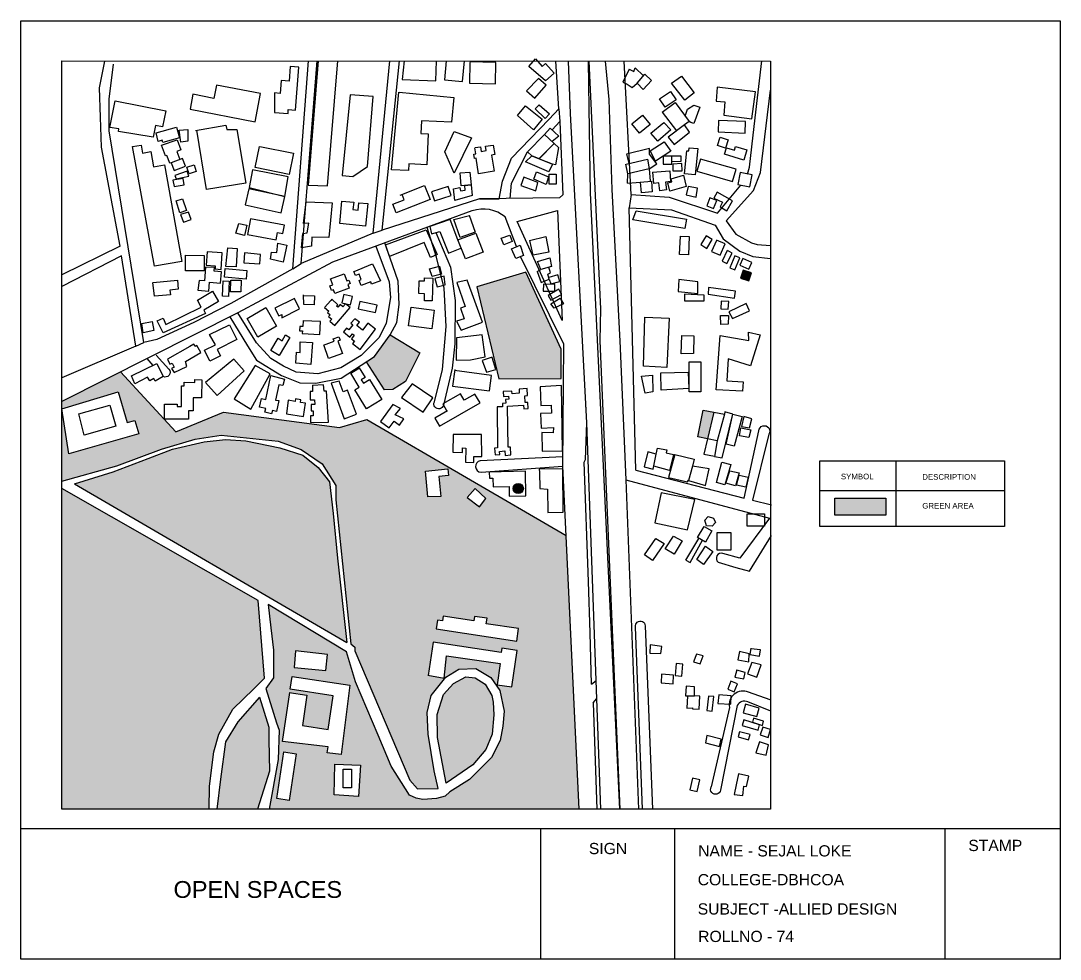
# Model space of a CAD drawing. Header units: millimetres. Extents: x -75360 to 914439, y -5036 to 71141.
# Drawn here: x 261578 to 298619, y -4329 to 29103 of the extents above; entities that cross this region are included whole.
import ezdxf

# ---------------------------------------------------------------- set-up
doc = ezdxf.new("R2010")
doc.units = ezdxf.units.MM
doc.styles.get("Standard").update_dxf_attribs({"font": 'arial.ttf'})

msp = doc.modelspace()

# ---------------------------------------------------------------- hatches: boundary and pattern name
at = {"true_color": 0x139b48}
h = msp.add_hatch(color=114, dxfattribs=at)
h.dxf.hatch_style = 1
h.paths.add_polyline_path([(281009, 10765), (273905, 14899), (272936, 14610), (268798, 15156), (267100, 14463), (265129, 16591), (263035, 15538), (263035, 15284), (265054, 15881), (265368, 14786), (265648, 14866), (265785, 14385), (263293, 13672), (263035, 15284), (263035, 12704), (265006, 13246), (266596, 13843), (267795, 14199), (268721, 14339), (270754, 14127), (271564, 13833), (272318, 13324), (272802, 12551), (272802, 12035), (273342, 6905), (273479, 6783), (273486, 6661), (275439, 2045), (275713, 1740), (276453, 1748), (276306, 2380), (276100, 3686), (276054, 4457), (276207, 5060), (276728, 5719), (277184, 6000), (277797, 6033), (278334, 5704), (278645, 5240), (278807, 4508), (278754, 3977), (278658, 3464), (278347, 2851), (277569, 2069), (276867, 1637), (276699, 1474), (276387, 1397), (275902, 1363), (275662, 1411), (275436, 1512), (274773, 2553), (274311, 3650), (273510, 5554), (273182, 6616), (270392, 8313), (270493, 7479), (270589, 6680), (270579, 5694), (270316, 5311), (270686, 4087), (270784, 3836), (270755, 2786), (270425, 1012), (281475, 1012)])
h.paths.add_polyline_path([(276089, 12142), (276002, 13061), (276800, 13136), (276823, 12898), (276474, 12865), (276541, 12151)], flags=16)
h.paths.add_polyline_path([(276429, 7748), (276603, 7722), (276629, 7894), (277726, 7726), (277751, 7886), (278195, 7818), (278165, 7624), (279318, 7448), (279250, 7002), (276382, 7441)], flags=16)
h.paths.add_polyline_path([(277489, 12123), (277773, 12440), (278156, 12086), (277924, 11786)], flags=16)
h.paths.add_polyline_path([(276273, 6960), (278696, 6602), (278718, 6749), (279262, 6668), (279071, 5374), (278552, 5451), (278663, 6201), (276752, 6483), (276665, 5679), (276099, 5782)], flags=16)
h.paths.add_polyline_path([(272508, 6532), (272448, 5953), (271321, 6069), (271371, 6652)], flags=16)
h.paths.add_polyline_path([(273300, 5438), (272993, 2963), (272501, 3025), (272526, 3231), (270903, 3432), (271161, 5169), (271777, 5078), (271616, 3992), (272535, 3856), (272714, 5059), (271181, 5287), (271248, 5743)], flags=16)
h.paths.add_polyline_path([(273689, 2587), (273617, 1468), (272750, 1524), (272772, 2617)], flags=16)
h.paths.add_polyline_path([(271387, 2988), (271142, 1326), (270700, 1391), (270948, 3054)], flags=16)
h.paths.add_polyline_path([(273365, 2446), (273365, 1775), (273067, 1775), (273067, 2446)], flags=0)
h.paths.add_polyline_path([(275804, 17268), (274745, 17919), (274181, 17142), (273892, 16954), (274541, 15958), (274832, 15966), (275286, 16249)])
h.paths.add_polyline_path([(279575, 20152), (277825, 19623), (278619, 16350), (280837, 16360), (280832, 17408)])
at = {"true_color": 0x000000}
h = msp.add_hatch(color=18, dxfattribs=at)
h.dxf.hatch_style = 1
h.paths.add_polyline_path([(287612, 20128), (287326, 20221), (287231, 19931), (287517, 19837)])
h = msp.add_hatch(color=18, dxfattribs=at)
h.dxf.hatch_style = 1
h.paths.add_polyline_path([(286276, 15161), (285891, 15234), (285709, 14276), (286054, 14207)])
at = {"true_color": 0x139b48}
h = msp.add_hatch(color=114, dxfattribs=at)
h.dxf.hatch_style = 1
h.paths.add_polyline_path([(270034, 8453), (263035, 12441), (263035, 1012), (268296, 1012), (268305, 1833), (268460, 3057), (268638, 3684), (269134, 4575), (269879, 5306), (270262, 5682)])
h.paths.add_polyline_path([(272576, 12682), (272178, 13194), (271625, 13633), (270804, 13894), (269600, 14144), (268878, 14185), (268116, 14107), (266985, 13843), (266118, 13509), (264872, 13031), (263488, 12607), (273192, 6959), (272868, 9960), (272705, 11546)])
h.paths.add_polyline_path([(278438, 4372), (278409, 4834), (278361, 5070), (278124, 5465), (277770, 5694), (277440, 5726), (277003, 5492), (276641, 5104), (276418, 4386), (276428, 3565), (276732, 1937), (277688, 2591), (278148, 3139), (278378, 3685)])
h.paths.add_polyline_path([(270421, 3483), (270413, 3940), (270088, 5001), (269313, 4126), (268871, 3413), (268700, 2081), (268563, 1012), (270016, 1012), (270440, 2369)])
h.paths.add_polyline_path([(293640, 11613), (295572, 11613), (295572, 12025), (293640, 12025)], flags=9)
h.paths.add_polyline_path([(290740, 12655), (292005, 12655), (292005, 13068), (290740, 13068)], flags=9)
h.paths.add_polyline_path([(293633, 12641), (295642, 12641), (295642, 13053), (293633, 13053)], flags=9)
at = {"true_color": 0xfe1916}
h = msp.add_hatch(color=1, dxfattribs=at)
h.dxf.hatch_style = 1
h.paths.add_polyline_path([(279487, 12443, 1), (279125, 12443, 1)])
at = {"true_color": 0x139b48}
h = msp.add_hatch(color=114, dxfattribs=at)
h.dxf.hatch_style = 1
h.paths.add_polyline_path([(292406, 12098), (290587, 12098), (290587, 11492), (292406, 11492)])

# ---------------------------------------------------------------- linework, layer by layer
for p, q in [((263035, 27675), (288300, 27667)), ((263035, 1012), (263035, 27675)), ((288300, 27667), (288300, 1012)), ((280754, 25962), (280792, 25514)), ((266406, 25111), (267128, 25312)), ((267128, 25312), (267234, 24935)), ((266476, 24808), (266406, 25111)), ((266618, 24848), (266476, 24808)), ((266640, 24769), (266618, 24848)), ((267234, 24935), (266640, 24769)), ((283330, 22916), (283258, 22441)), ((277007, 22026), (277566, 22167)), ((274138, 21539), (274452, 21640)), ((265116, 21075), (263035, 20054)), ((265162, 20731), (263035, 19641)), ((271272, 20262), (271565, 20452)), ((279976, 20172), (280106, 20241)), ((265676, 17513), (263035, 16383)), ((265676, 17513), (265960, 17642)), ((263645, 15099), (264754, 15412)), ((264754, 15412), (264965, 14664)), ((263835, 14346), (263645, 15099)), ((264965, 14664), (263835, 14346)), ((292761, 13429), (292761, 11085)), ((290058, 12372), (296629, 12372)), ((288300, 1012), (263035, 1012)), ((261578, 326), (298619, 326)), ((280098, 326), (280098, -4329)), ((284870, 326), (284870, -4329)), ((294504, 326), (294504, -4329))]:
    msp.add_line(p, q)
for points in [[(261578, 29103), (298619, 29103), (298619, -4329), (261578, -4329)], [(280410, 23639), (280662, 23639), (280662, 23278), (280410, 23278)], [(285401, 16953), (285808, 16953), (285808, 15887), (285401, 15887)], [(290058, 13429), (296629, 13429), (296629, 11085), (290058, 11085)], [(290587, 12098), (292406, 12098), (292406, 11492), (290587, 11492)], [(287462, 11535), (288086, 11535), (288086, 11097), (287462, 11097)], [(286393, 10868), (286887, 10868), (286887, 10242), (286393, 10242)], [(273067, 2446), (273365, 2446), (273365, 1775), (273067, 1775)]]:
    msp.add_lwpolyline(points, close=True)
for points in [[(265116, 21075), (264452, 24604), (264419, 25669), (264386, 26716), (264569, 27667)], [(264725, 25178), (264723, 26017), (264722, 26305), (264880, 27554)], [(270625, 25838), (271102, 25803), (271112, 25942), (271372, 25923), (271484, 27453), (271178, 27475), (271140, 26957), (270857, 26978), (270823, 26518), (270618, 26533), (270625, 25838)], [(271272, 20262), (271829, 27673)], [(274138, 21539), (271565, 20452), (272137, 27672)], [(271818, 23245), (272511, 23220), (272881, 27672)], [(272173, 27672), (271818, 23245)], [(274138, 21539), (274724, 27672)], [(280775, 22790), (277926, 22755), (274452, 21640), (275070, 27672)], [(275239, 27671), (275163, 27010), (276367, 26961), (276396, 27671)], [(276740, 27671), (276675, 27004), (277322, 26941), (277393, 27671)], [(277578, 27620), (277566, 26878), (278492, 26862), (278505, 27620), (277578, 27635)], [(279067, 24204), (280403, 25597), (280754, 25962), (280649, 27670)], [(279688, 27476), (279920, 27751), (280158, 27476), (280281, 27582), (280582, 27235), (280271, 26965), (279688, 27476)], [(282247, 1012), (281745, 14777), (281168, 25801), (281100, 27670)], [(282926, 1012), (281878, 22971), (281834, 26000), (281809, 27669)], [(281817, 27669), (282047, 22876), (282240, 18841), (282218, 17703), (282926, 1012)], [(282400, 27669), (282533, 26298), (282637, 23088), (282923, 17684)], [(283330, 22916), (283083, 27669)], [(283263, 27377), (283429, 27299), (283470, 27427), (283766, 27141)], [(287477, 23643), (287546, 23885), (287631, 24612), (287751, 25641), (287989, 27672)], [(279603, 26606), (279898, 26349), (280299, 26810), (280027, 27047), (279603, 26606)], [(283263, 27377), (283029, 26922), (283188, 26841), (283371, 26724), (283544, 26879)], [(283820, 27204), (284059, 26978), (283754, 26656), (283544, 26879), (283820, 27204)], [(284772, 26885), (285128, 27130), (285577, 26531), (285237, 26275), (284772, 26885)], [(267704, 26489), (267619, 25956), (269930, 25509), (270123, 26509), (268549, 26813), (268456, 26332), (267704, 26489)], [(286395, 26740), (286355, 26235), (286672, 26210), (286636, 25745), (287632, 25615), (287758, 26578), (286395, 26740)], [(273030, 23591), (273415, 23553), (273938, 23913), (274139, 26404), (273317, 26471), (273030, 23591)], [(275066, 26561), (277007, 26372), (276922, 25493), (275857, 25539), (275837, 25085), (276094, 25074), (276046, 23974), (275404, 24003), (275394, 23769), (274785, 23796), (275053, 26562)], [(284336, 26328), (284729, 26588), (284930, 26284), (284538, 26024), (284336, 26328)], [(287940, 23696), (288300, 26635)], [(264944, 26257), (266744, 25901), (266630, 25326), (266375, 25377), (266293, 24961), (265062, 25161), (265077, 25253), (264756, 25305), (264944, 26257)], [(279284, 25730), (279565, 26078), (280161, 25597), (279852, 25215), (279284, 25730)], [(279912, 25968), (280053, 26112), (280417, 25793), (280266, 25620), (279912, 25968)], [(284433, 25849), (284893, 26192), (285396, 25516), (285230, 25395)], [(285257, 25703), (285334, 25958), (285562, 26100), (285773, 26021), (285557, 25441), (285455, 25479), (285396, 25516)], [(283350, 25436), (283732, 25746), (284006, 25407), (283623, 25097), (283349, 25435)], [(284433, 25849), (284940, 25177)], [(267222, 25209), (267531, 25235), (267531, 24815), (267281, 24779), (267222, 25209)], [(267807, 25196), (268885, 25390), (268915, 25225), (269282, 25231), (269595, 23319), (268195, 23090), (267849, 25203)], [(280444, 25278), (280236, 25051)], [(280444, 25278), (280755, 24997), (280513, 24797)], [(280512, 25217), (280792, 25514), (280898, 22908), (280775, 22790)], [(284026, 25098), (284491, 25476), (284742, 25218), (284282, 24812), (284026, 25098)], [(284651, 24959), (284863, 24699), (285403, 25139), (285230, 25395), (284651, 24959)], [(286444, 25554), (286427, 25142), (287392, 25103), (287409, 25513), (286444, 25554)], [(271272, 20262), (269061, 19028), (267747, 18360), (266426, 17752), (265960, 17642), (264725, 25178)], [(266938, 24048), (266888, 24029), (266783, 24307), (266739, 24293), (266597, 24675), (267147, 24859), (267280, 24509), (267143, 24444)], [(277638, 24932), (277019, 23679), (276692, 24435), (277023, 25156), (277638, 24932)], [(280236, 25051), (280589, 24729), (280048, 24187), (279790, 24287), (279631, 24430), (280236, 25051)], [(286505, 24953), (286786, 24865), (286694, 24570), (286407, 24659), (286505, 24953)], [(266702, 23966), (267316, 20532), (266341, 20357), (265562, 24621), (265865, 24676), (265917, 24389), (266210, 24442), (266310, 23896), (266702, 23966)], [(270092, 24628), (271291, 24385), (271137, 23626), (269931, 23871), (270085, 24629)], [(277771, 24583), (277961, 24613), (277987, 24452), (278163, 24480), (278139, 24632), (278415, 24676), (278469, 24337), (278354, 24318), (278446, 23742), (277893, 23654), (277804, 24211), (277744, 24202), (277720, 24352), (277797, 24364), (277762, 24581)], [(280589, 24729), (280741, 24592), (280629, 23974), (280524, 23993), (280042, 24181), (280589, 24729)], [(283968, 23833), (284246, 24010), (283987, 24350), (283983, 24548), (283165, 24357), (283241, 24019)], [(284005, 24465), (284501, 24786), (284748, 24454), (284198, 24107), (284005, 24465)], [(285704, 24557), (285609, 23612), (285225, 23650), (285308, 24475), (285385, 24467), (285396, 24575), (285704, 24557)], [(286729, 24577), (287008, 24493), (287048, 24625), (287455, 24502), (287346, 24142), (286660, 24349), (286729, 24577)], [(266938, 24048), (267049, 23770), (267445, 23927), (267337, 24199), (266938, 24048)], [(267143, 24444), (267249, 24165)], [(277926, 22755), (278621, 22764), (278739, 23384), (279067, 24204)], [(279021, 22769), (279061, 23322), (279631, 24430)], [(279790, 24287), (280528, 24000), (280392, 23726), (279567, 24078), (279790, 24287)], [(283146, 23998), (283917, 24170), (283968, 23833), (283215, 23654), (283138, 23996)], [(284473, 24281), (284470, 23999), (284776, 23996), (284779, 24283), (284473, 24281)], [(284777, 24090), (285117, 24099), (285114, 24282), (284779, 24283)], [(285800, 24173), (285672, 23744), (286943, 23381), (287077, 23813), (285800, 24173)], [(267066, 23589), (267116, 23475), (267566, 23564), (267505, 23741), (267066, 23589)], [(267491, 23889), (267755, 23975), (267832, 23738), (267574, 23654), (267491, 23889)], [(269836, 23795), (269719, 23166), (270983, 22843), (271104, 23539), (269836, 23795)], [(277236, 23687), (277579, 23710), (277622, 23261), (277269, 23227), (277236, 23687)], [(279955, 23724), (280383, 23541), (280300, 23265), (279864, 23459), (279955, 23724)], [(283968, 23833), (284007, 23387)], [(284095, 23705), (284711, 23761), (284733, 23378), (284554, 23353), (284592, 23083), (284354, 23050), (284315, 23328), (284139, 23303), (284103, 23705)], [(284809, 23999), (284815, 23755), (285143, 23763), (285137, 24019), (284809, 23999)], [(267001, 23428), (267041, 23194), (267404, 23256), (267365, 23490), (267001, 23428)], [(279505, 23533), (279397, 23238), (279932, 23041), (280004, 23347), (279505, 23533)], [(283199, 23317), (283215, 23654)], [(283199, 23317), (283661, 23358)], [(283655, 23356), (284059, 23391), (284076, 23009), (283695, 22969), (283661, 23356)], [(284757, 23475), (285191, 23603), (285287, 23196), (284704, 23028), (284639, 23330), (284782, 23361), (284757, 23475)], [(286709, 21971), (287685, 23060), (287940, 23696)], [(287217, 23697), (287132, 23268), (287555, 23185), (287639, 23611), (287216, 23694)], [(269701, 23114), (269576, 22546), (270854, 22262), (270983, 22843), (269701, 23114)], [(275095, 22891), (275965, 23239), (276165, 22739), (274958, 22257), (274834, 22566), (275240, 22728), (275164, 22918)], [(276210, 23006), (276317, 22684), (276915, 22883), (276809, 23199), (276210, 23006)], [(276993, 23114), (277219, 23167), (277247, 23047), (277416, 23065), (277398, 23238), (277622, 23261), (277661, 22883), (277040, 22701), (276993, 23114)], [(283330, 22916), (284689, 22818), (286401, 22251), (287241, 23247)], [(285357, 23205), (285292, 22897), (285641, 22814), (285697, 23140), (285355, 23198)], [(286390, 22994), (286270, 22787), (286579, 22639), (286500, 22473), (286739, 22335), (286945, 22689), (286390, 22994)], [(267110, 22685), (267343, 22760), (267479, 22342), (267245, 22266), (267110, 22685)], [(271746, 22655), (272678, 22620), (272557, 21380), (271944, 21391), (271938, 21073), (271576, 21015), (271626, 21527), (271789, 21546), (271840, 21891), (271653, 21884), (271746, 22655)], [(273014, 22682), (273441, 22638), (273415, 22378), (273600, 22359), (273627, 22623), (273947, 22591), (273866, 21790), (272953, 21883), (273014, 22682)], [(286132, 22790), (286023, 22506), (286267, 22412), (286378, 22698), (286132, 22790)], [(277656, 22330), (272681, 20499), (269317, 18698), (263035, 15538)], [(267274, 22201), (267371, 21924), (267646, 22021), (267554, 22284), (267274, 22201)], [(279266, 21952), (280709, 22348), (280867, 18420), (279266, 21952)], [(283495, 13096), (283258, 22441), (284770, 22366), (286317, 21817), (286609, 21332), (287201, 20898), (287671, 20704), (288296, 20640)], [(283513, 22335), (285300, 22039), (285244, 21700), (283384, 22008), (283513, 22335)], [(269345, 21880), (269639, 21818), (269545, 21456), (269245, 21533), (269345, 21880)], [(269761, 22046), (269658, 21485), (270677, 21298), (270725, 21559), (270921, 21523), (270976, 21822), (269761, 22044)], [(277156, 21294), (277798, 21542), (278060, 20863), (277430, 20620), (277156, 21294), (276875, 22023), (276150, 21776), (276220, 21515), (276513, 21598), (276821, 20820), (277301, 21012)], [(277562, 22180), (277767, 21574), (277232, 21385), (277007, 22026)], [(286709, 21971), (287057, 21497), (287621, 21189), (287822, 21128), (288300, 21098)], [(274573, 21117), (276027, 21660), (276418, 20774), (276175, 20666), (275951, 21202), (274717, 20711), (274573, 21117)], [(269026, 18552), (269659, 17520), (269973, 17009), (270870, 16466), (271521, 16209), (272094, 16189), (272994, 16369), (274181, 17142), (274745, 17919), (274978, 18351), (275066, 18999), (275032, 19825), (274548, 21187)], [(270517, 20864), (270699, 20843), (270738, 21180), (271063, 21107), (270928, 20505), (270482, 20605), (270513, 20865)], [(278700, 21357), (279004, 21470), (279090, 21238), (278786, 21125), (278700, 21357)], [(279063, 20979), (279373, 21114), (279490, 20746), (279219, 20631), (279063, 20979)], [(279706, 21274), (280294, 21421), (280395, 20856), (279843, 20757), (279714, 21276)], [(285082, 21432), (285400, 21420), (285377, 20768), (285046, 20780), (285082, 21432)], [(286006, 21441), (285813, 21128), (286028, 20995), (286220, 21306), (286005, 21439)], [(286365, 21272), (286197, 20889), (286506, 20755), (286682, 21157), (286372, 21293), (286365, 21272)], [(267457, 20748), (268115, 20745), (268112, 20191), (267450, 20194), (267453, 20748)], [(268184, 20395), (268507, 20376), (268500, 20261), (268715, 20247), (268752, 20836), (268218, 20869), (268184, 20395)], [(268952, 21015), (269285, 20996), (269248, 20332), (268890, 20352), (268952, 21015)], [(274236, 21072), (274702, 19806), (274750, 19240), (274604, 18332), (274347, 17819), (273708, 17180), (272985, 16734), (272166, 16531), (271396, 16589), (270945, 16802), (270485, 17073), (269983, 17631), (269317, 18698)], [(269549, 20841), (269522, 20485), (270096, 20442), (270121, 20780), (269549, 20841)], [(286756, 20914), (286571, 20545), (286742, 20458), (286929, 20829), (286757, 20916)], [(265676, 17513), (265162, 20731)], [(273456, 20169), (274114, 20442), (274402, 19840), (274080, 19722), (274051, 19800), (273708, 19675), (273636, 19854), (273708, 19883), (273631, 20076), (273510, 20028), (273452, 20167)], [(280891, 13236), (280930, 17586), (279387, 20702)], [(279989, 20523), (280428, 20660), (280492, 20348), (280106, 20241), (279989, 20523)], [(287023, 20727), (286844, 20302), (287019, 20228), (287199, 20657), (287024, 20730)], [(287310, 20636), (287203, 20393), (287521, 20253), (287626, 20491), (287308, 20631)], [(268727, 20163), (268467, 20180), (268476, 20308), (268162, 20329), (268129, 19836), (267929, 19850), (267882, 19505)], [(267882, 19505), (268277, 19474), (268302, 19789), (268700, 19758), (268727, 20163)], [(268857, 20282), (269634, 20208), (269605, 19898), (268838, 19971), (268857, 20282)], [(272619, 19908), (273104, 20085), (273194, 19835), (273271, 19863), (273316, 19741), (273235, 19711), (273283, 19580), (272770, 19393), (272724, 19519), (272656, 19495), (272597, 19658), (272694, 19693), (272619, 19908)], [(276144, 20270), (276495, 20359), (276567, 20074), (276243, 19992), (276144, 20270)], [(276337, 19923), (276417, 19626), (276696, 19701), (276661, 20003), (276337, 19923)], [(279575, 20152), (277825, 19623), (278619, 16350), (280837, 16360), (280832, 17408), (279575, 20152)], [(279976, 20172), (280128, 19782), (280412, 19893), (280360, 20080), (280456, 20123), (280400, 20323)], [(280412, 19893), (280468, 19733), (280793, 19810), (280721, 20047), (280395, 19956)], [(287326, 20221), (287231, 19931), (287517, 19837), (287612, 20128), (287326, 20221)], [(266294, 19775), (267158, 19866), (267192, 19537), (266890, 19505), (266908, 19339), (266338, 19294), (266288, 19774)], [(268788, 19841), (269005, 19829), (268976, 19276), (268761, 19288), (268788, 19841)], [(269063, 19867), (269428, 19859), (269419, 19441), (269051, 19449), (269061, 19867)], [(275775, 19844), (275965, 19838), (275968, 19947), (276259, 19938), (276233, 19123), (275959, 19132), (275967, 19381), (275759, 19388), (275774, 19844)], [(277384, 18484), (277106, 18399), (277267, 18082), (278035, 18363), (277486, 19861), (277118, 19774), (277416, 18922), (277253, 18867), (277384, 18484)], [(280201, 19718), (280192, 19466), (280614, 19465), (280615, 19705), (280201, 19718)], [(285032, 19881), (285009, 19459), (285702, 19393), (285711, 19798), (285032, 19881)], [(266439, 18413), (266654, 18503), (266745, 18288), (268002, 18899), (267881, 19147), (268413, 19465), (268626, 19108), (268097, 18792), (268160, 18678), (266646, 17981), (266439, 18413)], [(271660, 19321), (272041, 19305), (272028, 18983), (271664, 18997), (271656, 19340)], [(273085, 19361), (273015, 19056), (273332, 18982), (273401, 19276), (273083, 19350)], [(280368, 19321), (280468, 19155), (280848, 19350), (280752, 19538), (280368, 19321)], [(285228, 19358), (285228, 19123), (285935, 19123), (285935, 19332), (285228, 19358)], [(286081, 19602), (286070, 19364), (287010, 19223), (287046, 19465), (286081, 19602)], [(270632, 18861), (270769, 18589), (270880, 18644), (270881, 18520), (271514, 18837), (271328, 19209), (270632, 18861)], [(272622, 19144), (272401, 18886), (272553, 18756), (272509, 18705), (272599, 18629), (272546, 18567), (272658, 18471), (272596, 18399), (272771, 18250), (273311, 18884), (273145, 19025), (273049, 18913), (272956, 18992), (272878, 18900), (272833, 18935), (272881, 18989), (272657, 19189), (272622, 19144)], [(273658, 19108), (273600, 18841), (274220, 18705), (274276, 18967), (273658, 19108)], [(275485, 18896), (276309, 18790), (276223, 18124), (275398, 18230), (275484, 18896)], [(280471, 19022), (280797, 19219), (280914, 19025), (280587, 18860), (280471, 19022)], [(286542, 19116), (286524, 18843), (286789, 18825), (286807, 19107), (286542, 19116)], [(286804, 18739), (286946, 18496), (287542, 18774), (287424, 19028), (286804, 18739)], [(269643, 18498), (270310, 18886), (270695, 18224), (270027, 17836), (269643, 18498)], [(283812, 18550), (284683, 18508), (284600, 16757), (283766, 16797), (283812, 18550)], [(286514, 18605), (286796, 18599), (286790, 18290), (286519, 18278), (286514, 18605)], [(265888, 18314), (266259, 18390), (266325, 18071), (265944, 17992), (265888, 18314)], [(268308, 17924), (269012, 18277), (269278, 17748), (268580, 17397), (268693, 17172), (268314, 16981), (268122, 17364), (268519, 17563), (268308, 17924)], [(271636, 18426), (271627, 18206), (271523, 18210), (271516, 18059), (271614, 18055), (271610, 17958), (272237, 17932), (272256, 18390), (271636, 18416)], [(273345, 18331), (273414, 18275), (273265, 18092), (273189, 18154), (273077, 18017), (273301, 17834), (273397, 17951), (273460, 17900), (273359, 17777), (273466, 17689), (273401, 17610), (273672, 17388), (274224, 18115), (273944, 18328), (273758, 18085), (273550, 18243), (273643, 18365), (273484, 18487), (273345, 18331)], [(270747, 17792), (270888, 17706), (271012, 17910), (271170, 17814), (270781, 17173), (270485, 17352), (270747, 17792)], [(272366, 17551), (272746, 17693), (272715, 17776), (272910, 17849), (272957, 17723), (272882, 17693), (273040, 17254), (272549, 17075), (272374, 17554)], [(274745, 17919), (275804, 17268), (275286, 16249), (274832, 15966), (274541, 15958), (273892, 16954)], [(277099, 17007), (277604, 17020), (278126, 17131), (278018, 17916), (277110, 17813), (277099, 17007)], [(285136, 17888), (285560, 17883), (285552, 17249), (285111, 17234), (285136, 17888)], [(286506, 17895), (287526, 17711), (287507, 18008), (287928, 17918), (287578, 16810), (286785, 17060), (286738, 16281), (287320, 16246), (287299, 15904), (286354, 15961), (286506, 17895)], [(266809, 17044), (266891, 16870), (266974, 16909), (267043, 16764), (266943, 16717), (267043, 16577), (267494, 16784), (267448, 16962), (267999, 17281), (267849, 17539), (267788, 17504), (267741, 17584), (267605, 17505), (266809, 17044)], [(271538, 17671), (271972, 17641), (271918, 16863), (271379, 16901), (271406, 17294), (271532, 17285), (271538, 17671)], [(282922, 17703), (283135, 12746)], [(266300, 16828), (266086, 17073)], [(268161, 16213), (268571, 15758), (269543, 16633), (269165, 17052), (268161, 16213)], [(278376, 17114), (278021, 17006), (278180, 16590), (278504, 16678), (278372, 17112)], [(265523, 16456), (266428, 16890), (266649, 16430), (266369, 16265), (266314, 16358), (266171, 16274), (266097, 16401), (265640, 16167), (265523, 16456)], [(269179, 15637), (269776, 15262), (270468, 16526), (269925, 16823), (269179, 15637)], [(273641, 16736), (273848, 16399), (273708, 16314), (273785, 16188), (274010, 16326), (274448, 15613), (273896, 15275), (273480, 15954), (273642, 16053), (273339, 16547), (273643, 16734)], [(277042, 16676), (276965, 16089), (278284, 15917), (278356, 16470), (277038, 16642)], [(265129, 16591), (267100, 14463), (268798, 15156), (272936, 14610), (273905, 14899), (281009, 10765)], [(267403, 16230), (267780, 16219), (267784, 16324), (268026, 16315), (268022, 15670), (267716, 15672), (267716, 15208), (267550, 15208), (267550, 14909), (266700, 14909), (266700, 15450), (267146, 15450), (267146, 15365), (267307, 15365), (267307, 16100), (267406, 16100), (267403, 16230)], [(270970, 16336), (270921, 16107), (270775, 16138), (270660, 15593), (270772, 15570), (270691, 15188), (270543, 15219), (270518, 15104), (270279, 15155), (270308, 15292), (270089, 15338), (270154, 15648), (270312, 15615), (270493, 16469), (270970, 16336)], [(283695, 16444), (284093, 16481), (284099, 15886), (283823, 15841), (283695, 16444)], [(284387, 16559), (285365, 16584), (285379, 16004), (284393, 15938), (284387, 16559)], [(271971, 16120), (271971, 15891), (271895, 15891), (271895, 15601), (272046, 15595), (272054, 15437), (271923, 15430), (271929, 15207), (271992, 15209), (271996, 15032), (271900, 15030), (271906, 14793), (272542, 14808), (272469, 15910), (272386, 15904), (272370, 16133), (271971, 16107)], [(272638, 16196), (273102, 14924), (273538, 15083), (273224, 15946), (273062, 15887), (272923, 16267), (272638, 16196)], [(275529, 16172), (275145, 15687), (275913, 15165), (276258, 15673), (275529, 16172)], [(278917, 15375), (279492, 15414), (279501, 15279), (279660, 15290), (279645, 15506), (279554, 15499), (279538, 15745), (279640, 15751), (279623, 16000), (279334, 15981), (279344, 15831), (279087, 15814), (279081, 15911), (278771, 15891), (278785, 15715), (278957, 15729), (278965, 15624), (278853, 15615), (278864, 15480), (278739, 15469), (278742, 15353), (278559, 15344), (278562, 13887), (278465, 13880), (278482, 13638), (278650, 13650), (278642, 13763), (278828, 13777), (278839, 13621), (279044, 13635), (279024, 13913), (278945, 13907), (278917, 15375)], [(280083, 16066), (280108, 15399), (280475, 15412), (280485, 15123), (280102, 15109), (280126, 14590), (280563, 14610), (280554, 14422), (280145, 14437), (280156, 13775), (280887, 13787), (280848, 16115), (280083, 16066)], [(265054, 15881), (265368, 14786), (265648, 14866), (265785, 14385), (263293, 13672), (263035, 15284), (265054, 15881)], [(271111, 15585), (271041, 15096), (271653, 15007), (271722, 15481), (271544, 15507), (271558, 15601), (271367, 15629), (271355, 15544), (271111, 15585)], [(276785, 15209), (276333, 14948), (276501, 14657), (277944, 15489), (277761, 15806), (277384, 15589), (277252, 15818), (276618, 15452)], [(274835, 15431), (274398, 14824), (274708, 14601), (274879, 14838), (275069, 14701), (275232, 14928), (274921, 15069), (275107, 15287), (274835, 15431)], [(276618, 15452), (276764, 15197)], [(281697, 13474), (281745, 14777), (281710, 15442)], [(285891, 15234), (286650, 15090), (286398, 14138), (285709, 14276), (285891, 15234)], [(286276, 15161), (286054, 14207)], [(286398, 14138), (286294, 13582), (286570, 13536), (286948, 15094), (286662, 15169), (286650, 15090)], [(286948, 15094), (287282, 15007), (287005, 13948), (286716, 14024), (286948, 15094)], [(287343, 15004), (287257, 14649), (287549, 14599), (287634, 14920), (287343, 15004)], [(283495, 13096), (287358, 12093), (287884, 14493)], [(287242, 14599), (287599, 14527), (287527, 14257), (287186, 14322), (287242, 14599)], [(263035, 12704), (265006, 13246), (266596, 13843), (267795, 14199), (268721, 14339), (270754, 14127), (271564, 13833), (272318, 13324), (272802, 12551), (272802, 12035), (273342, 6905), (273479, 6783), (273486, 6661), (275439, 2045), (275713, 1740), (276453, 1748), (276306, 2380), (276100, 3686), (276054, 4457), (276207, 5060), (276728, 5719), (277184, 6000), (277797, 6033), (278334, 5704), (278645, 5240), (278807, 4508), (278754, 3977), (278658, 3464), (278347, 2851), (277569, 2069), (276867, 1637), (276699, 1474), (276387, 1397), (275902, 1363), (275662, 1411), (275436, 1512), (274773, 2553), (274311, 3650), (273510, 5554), (273182, 6616), (270392, 8313), (270493, 7479), (270589, 6680), (270579, 5694), (270316, 5311), (270686, 4087), (270784, 3836), (270755, 2786), (270425, 1012)], [(263488, 12607), (264872, 13031), (266118, 13509), (266985, 13843), (268116, 14107), (268878, 14185), (269600, 14144), (270804, 13894), (271625, 13633), (272178, 13194), (272576, 12682), (272705, 11546), (272868, 9960), (273192, 6959)], [(276983, 14362), (276971, 13732), (277316, 13726), (277319, 13884), (277438, 13881)], [(277438, 13881), (277429, 13376), (277723, 13371), (277727, 13583), (278011, 13577), (277990, 14360), (276983, 14362)], [(286054, 14206), (285924, 13663), (286296, 13593)], [(288231, 14372), (287658, 12020), (288328, 11857)], [(283927, 13742), (283791, 13209), (284116, 13126), (284223, 13664), (283927, 13742)], [(284223, 13664), (284266, 13880), (284600, 13814), (284579, 13706), (284833, 13656), (284699, 13079), (284137, 13231)], [(281919, 5467), (281873, 7295), (281806, 9132), (281655, 13380), (281697, 13474)], [(284891, 13653), (284664, 12835), (285332, 12675), (285373, 12738)], [(284891, 13653), (285579, 13485), (285519, 13237)], [(286662, 12572), (286367, 12649), (286556, 13374), (286879, 13290), (286662, 12572)], [(275998, 13060), (276800, 13136), (276823, 12898), (276474, 12865), (276541, 12151), (276089, 12142), (276002, 13061)], [(278272, 13022), (278276, 12807), (278401, 12809), (278407, 12505), (278980, 12515), (278986, 12172), (279581, 12183), (279566, 13053), (278272, 13022)], [(280059, 13024), (280080, 12435), (280350, 12416), (280362, 11589), (280912, 11597), (280890, 13141), (280055, 13129), (280059, 13024)], [(281475, 1012), (280891, 13236)], [(285510, 13239), (285368, 12721), (285979, 12553), (286111, 13144), (285510, 13239)], [(286841, 13067), (287177, 13000), (287045, 12530), (286703, 12626), (286841, 13067)], [(263488, 12607), (273192, 6959)], [(283135, 12746), (283587, 1012)], [(283135, 12746), (288254, 11385)], [(287174, 12911), (287497, 12840), (287419, 12486), (287086, 12559), (287174, 12911)], [(268296, 1012), (268305, 1833), (268460, 3057), (268638, 3684), (269134, 4575), (269879, 5306), (270262, 5682), (270034, 8453), (263035, 12441)], [(277773, 12440), (277489, 12123), (277924, 11786), (278156, 12086), (277773, 12440)], [(284397, 12291), (284170, 11212), (285340, 10965), (285601, 12045), (284397, 12291)], [(285949, 11314), (286068, 11448), (286262, 11381), (286329, 11235), (286215, 11101), (286012, 11110), (285949, 11314)], [(285932, 11090), (286208, 10938), (285983, 10532), (285695, 10691), (285932, 11090)], [(284212, 10664), (284506, 10476), (284095, 9880), (283803, 10082), (284212, 10664)], [(284835, 10741), (285147, 10576), (284864, 10096), (284541, 10286), (284835, 10741)], [(285281, 9893), (285745, 10663)], [(285281, 9893), (285433, 9801), (285871, 10594)], [(285981, 10381), (286236, 10200), (285906, 9736), (285666, 9906), (285981, 10381)], [(276382, 7441), (279250, 7002), (279318, 7448), (278165, 7624), (278195, 7818), (277751, 7886), (277726, 7726), (276629, 7894), (276603, 7722), (276429, 7748), (276382, 7441)], [(283829, 7550), (284085, 1012)], [(276082, 5785), (276665, 5679), (276752, 6483), (278663, 6201), (278552, 5451), (279071, 5374), (279262, 6668), (278718, 6749), (278696, 6602), (276273, 6960), (276099, 5782)], [(284009, 6868), (283999, 6574), (284388, 6559), (284420, 6817), (284009, 6868)], [(287595, 6753), (287557, 6521), (287906, 6464), (287943, 6687), (287590, 6723)], [(271371, 6652), (271321, 6069), (272448, 5953), (272508, 6532), (271371, 6652)], [(285652, 6543), (285552, 6264), (285792, 6191), (285891, 6474), (285652, 6543)], [(287188, 6630), (287134, 6337), (287521, 6265), (287536, 6552), (287188, 6630)], [(284933, 6201), (284897, 5773), (285130, 5753), (285166, 6181), (284933, 6201)], [(287097, 5978), (287023, 5722), (287347, 5654), (287396, 5887), (287096, 5974)], [(287629, 6245), (287480, 5838), (287803, 5719), (287963, 6154), (287629, 6245)], [(271140, 5172), (271777, 5078), (271616, 3992), (272535, 3856), (272714, 5059), (271181, 5287), (271248, 5743), (273300, 5438), (272993, 2963), (272501, 3025), (272526, 3231), (270903, 3432), (271161, 5169)], [(276732, 1937), (276428, 3565), (276418, 4386), (276641, 5104), (277003, 5492), (277440, 5726), (277770, 5694), (278124, 5465), (278361, 5070), (278409, 4834), (278438, 4372), (278378, 3685), (278148, 3139), (277688, 2591), (276732, 1937)], [(281919, 5467), (282080, 5597)], [(284411, 5830), (284395, 5513), (284823, 5477), (284838, 5791), (284411, 5830)], [(286883, 5574), (286771, 5295), (287004, 5201), (287119, 5486), (286883, 5574)], [(285294, 5402), (285263, 5056), (285583, 5050), (285590, 5376), (285294, 5402)], [(270088, 5001), (269313, 4126), (268871, 3413), (268700, 2081), (268563, 1012)], [(270088, 5001), (270413, 3940), (270421, 3483), (270440, 2369), (270016, 1012)], [(281974, 4800), (282103, 4957)], [(285339, 5055), (285317, 4619), (285517, 4626), (285519, 4593), (285754, 4580), (285781, 5047), (285583, 5051)], [(286080, 5047), (286020, 4535), (286218, 4512), (286279, 5034), (286080, 5047)], [(286452, 5095), (286418, 4784), (286876, 4758), (286893, 5055), (286452, 5095)], [(281974, 4800), (282109, 1012)], [(287408, 4760), (287322, 4450), (287802, 4315), (287885, 4610), (287408, 4760)], [(287342, 4196), (287286, 3995), (287855, 3836), (287906, 4019), (287342, 4196)], [(287694, 4261), (287657, 4112), (288012, 4001), (288040, 4156), (287694, 4261)], [(287193, 3775), (287139, 3595), (287511, 3484), (287569, 3676), (287193, 3775)], [(288019, 3937), (287932, 3659), (288207, 3573), (288294, 3852), (288019, 3937)], [(286023, 3637), (285977, 3380), (286477, 3252), (286542, 3505), (286023, 3637)], [(287903, 3414), (287776, 3026), (288143, 2940), (288229, 3307), (287903, 3414)], [(270950, 3053), (271387, 2988), (271142, 1326), (270700, 1391), (270948, 3054)], [(272772, 2617), (273689, 2587), (273617, 1468), (272750, 1524), (272772, 2617)], [(287071, 1887), (287002, 1535), (287311, 1505), (287343, 1830), (287439, 1821), (287519, 2196), (287156, 2273), (287071, 1887)], [(285511, 2119), (285419, 1703), (285679, 1645), (285772, 2066), (285511, 2119)]]:
    msp.add_lwpolyline(points)
for points in [[(279243, 21058), (278840, 22113, 0.257785), (277664, 22333, 1.046902)], [(276367, 21557), (276895, 20329), (277059, 19136), (277040, 17590), (276953, 16724), (276641, 15412, -1.121354), (276316, 15529), (276605, 16675), (276731, 18217), (276665, 19580), (276393, 20685), (276054, 21740)], [(266402, 17185), (266853, 16692, -0.844105), (266649, 16430)], [(287884, 14493, -1.357059), (288231, 14372, 1.597727)], [(280895, 13568), (277954, 13425, 0.910234), (277981, 13019), (280891, 13236)], [(288254, 11385), (287198, 9956), (286593, 10127, 0.804471), (286426, 9815), (287059, 9623), (287552, 9497), (288328, 10769)], [(283737, 1012), (283479, 7515, -1.0475), (283829, 7550, -0.571225)], [(288284, 4907), (287506, 5183, 0.606709), (286829, 4638), (286179, 1807)], [(288301, 4509), (287491, 4840, 0.375622), (287104, 4708), (286517, 1691, -1.147601), (286179, 1807, -0.607742)]]:
    msp.add_lwpolyline(points, format="xyb")
msp.add_circle((279306, 12443), 181)

# ---------------------------------------------------------------- texts
at = {"attachment_point": 1}
for s, insert, char_height in [('SYMBOL', (290803, 12968), 200), ('DESCRIPTION', (293704, 12954), 200), ('GREEN AREA', (293704, 11926), 200), ('SIGN', (281822, -186), 400), ('NAME - SEJAL LOKE', (285717, -269), 400), ('STAMP', (295344, -76), 400), ('COLLEGE-DBHCOA', (285701, -1296), 400), ('OPEN SPACES', (267021, -1545), 600), ('SUBJECT -ALLIED DESIGN', (285701, -2338), 400), ('ROLLNO - 74', (285717, -3317), 400)]:
    msp.add_mtext(s, dxfattribs=dict(at, insert=insert, char_height=char_height))

doc.saveas('drawing.dxf')
